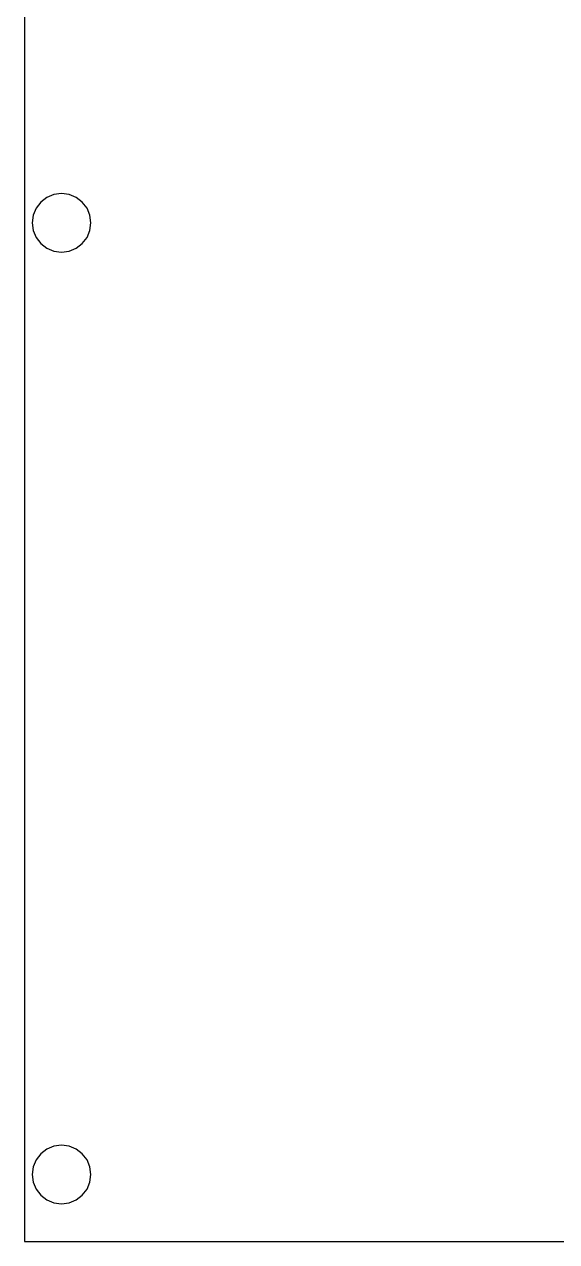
# Model space of a CAD drawing. Header units: metres. Extents: x -2 to 5.8, y -17.4 to 16.6.
# Drawn here: x -2.001 to -0.213, y -17.377 to -13.289 of the extents above; entities that cross this region are included whole.
import ezdxf

# ---------------------------------------------------------------- set-up
doc = ezdxf.new("R2010")
doc.units = ezdxf.units.M
doc.layers.add('SectionCutEdges', color=7, linetype='Continuous')

msp = doc.modelspace()

# ---------------------------------------------------------------- linework, layer by layer
for p, q in [((-2.0009, -1.232), (-2.0009, -17.377)), ((-2.0009, -17.377), (-0.1709, -17.377))]:
    msp.add_line(p, q)
at = {"layer": 'SectionCutEdges'}
for p, q in [((-1.8759, -13.8565), (-1.9014, -13.8599)), ((-1.8504, -13.8599), (-1.8759, -13.8565)), ((-1.9456, -13.8854), (-1.9613, -13.9058)), ((-1.9252, -13.8697), (-1.9456, -13.8854)), ((-1.9014, -13.8599), (-1.9252, -13.8697)), ((-1.8266, -13.8697), (-1.8504, -13.8599)), ((-1.8062, -13.8854), (-1.8266, -13.8697)), ((-1.7905, -13.9058), (-1.8062, -13.8854)), ((-1.9711, -13.9296), (-1.9745, -13.9551)), ((-1.9613, -13.9058), (-1.9711, -13.9296)), ((-1.7807, -13.9296), (-1.7905, -13.9058)), ((-1.7773, -13.9551), (-1.7807, -13.9296)), ((-1.9745, -13.9551), (-1.9711, -13.9806)), ((-1.9711, -13.9806), (-1.9613, -14.0044)), ((-1.7905, -14.0044), (-1.7807, -13.9806)), ((-1.7807, -13.9806), (-1.7773, -13.9551)), ((-1.9613, -14.0044), (-1.9456, -14.0248)), ((-1.8062, -14.0248), (-1.7905, -14.0044)), ((-1.9456, -14.0248), (-1.9252, -14.0405)), ((-1.9252, -14.0405), (-1.9014, -14.0503)), ((-1.9014, -14.0503), (-1.8759, -14.0537)), ((-1.8759, -14.0537), (-1.8504, -14.0503)), ((-1.8504, -14.0503), (-1.8266, -14.0405)), ((-1.8266, -14.0405), (-1.8062, -14.0248)), ((-1.9456, -17.0819), (-1.9613, -17.1023)), ((-1.9252, -17.0663), (-1.9456, -17.0819)), ((-1.9014, -17.0564), (-1.9252, -17.0663)), ((-1.8759, -17.0531), (-1.9014, -17.0564)), ((-1.8504, -17.0564), (-1.8759, -17.0531)), ((-1.8266, -17.0663), (-1.8504, -17.0564)), ((-1.8062, -17.0819), (-1.8266, -17.0663)), ((-1.7905, -17.1023), (-1.8062, -17.0819)), ((-1.9711, -17.1261), (-1.9745, -17.1516)), ((-1.9613, -17.1023), (-1.9711, -17.1261)), ((-1.7807, -17.1261), (-1.7905, -17.1023)), ((-1.7773, -17.1516), (-1.7807, -17.1261)), ((-1.9745, -17.1516), (-1.9711, -17.1771)), ((-1.7807, -17.1771), (-1.7773, -17.1516)), ((-1.9711, -17.1771), (-1.9613, -17.2009)), ((-1.9613, -17.2009), (-1.9456, -17.2213)), ((-1.8062, -17.2213), (-1.7905, -17.2009)), ((-1.7905, -17.2009), (-1.7807, -17.1771)), ((-1.9456, -17.2213), (-1.9252, -17.237)), ((-1.9252, -17.237), (-1.9014, -17.2468)), ((-1.9014, -17.2468), (-1.8759, -17.2502)), ((-1.8759, -17.2502), (-1.8504, -17.2468)), ((-1.8504, -17.2468), (-1.8266, -17.237)), ((-1.8266, -17.237), (-1.8062, -17.2213))]:
    msp.add_line(p, q, dxfattribs=at)

doc.saveas('drawing.dxf')
